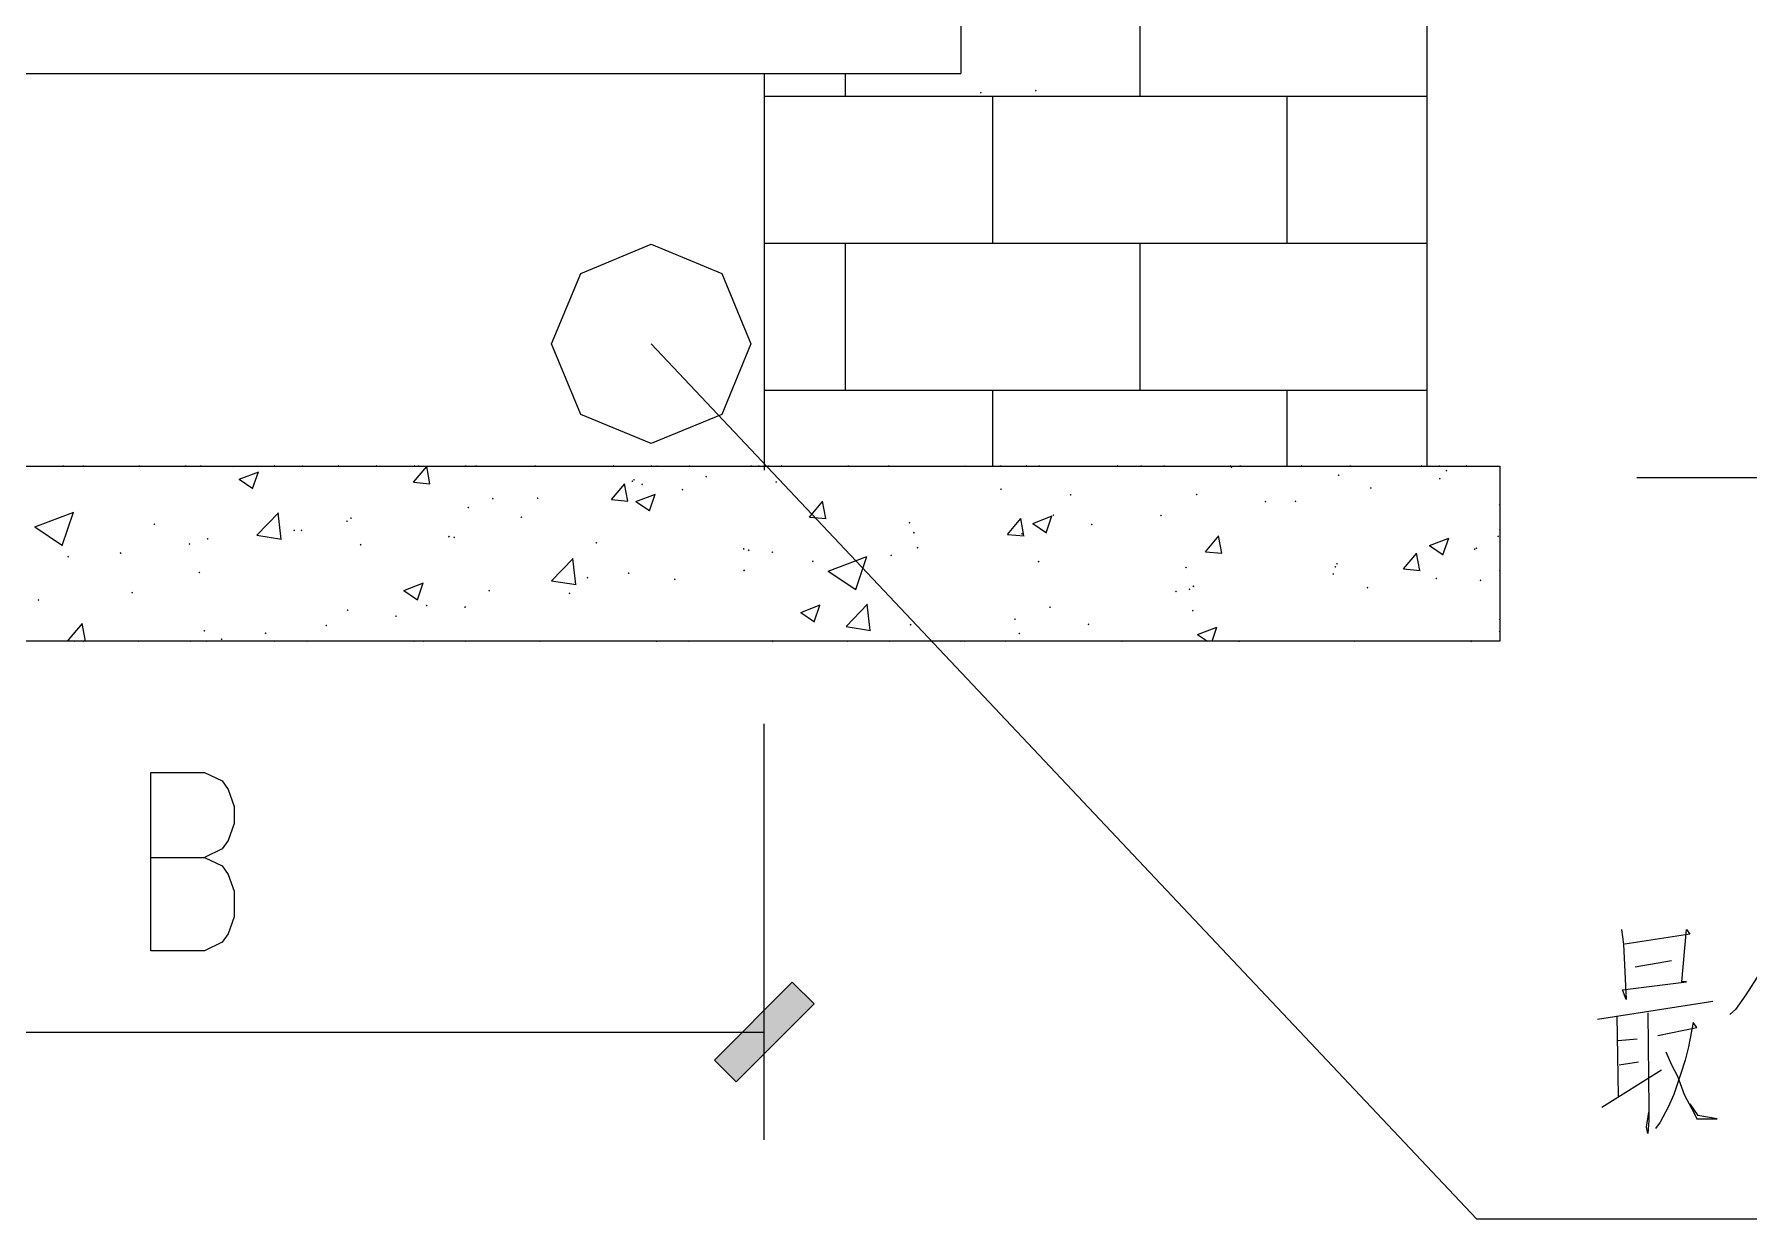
# Model space of a CAD drawing. Header units: millimetres. Extents: x -4415 to 173792, y -78716 to 47289.
# Drawn here: x 15349 to 22054, y -52621 to -47989 of the extents above; entities that cross this region are included whole.
import ezdxf

# ---------------------------------------------------------------- set-up
doc = ezdxf.new("R2010")
doc.units = ezdxf.units.MM

msp = doc.modelspace()

# ---------------------------------------------------------------- hatches: boundary and pattern name
h = msp.add_hatch(color=0)
h.dxf.hatch_style = 2
h.paths.add_polyline_path([(19266.1, -48212.6), (19262.2, -48208.7), (19266.1, -48204.7), (19270.1, -48208.7)])
h = msp.add_hatch(color=0)
h.dxf.hatch_style = 2
h.paths.add_polyline_path([(19051.4, -48221.2), (19047.5, -48217.3), (19051.4, -48213.3), (19055.4, -48217.3)])
h = msp.add_hatch(color=0)
h.dxf.hatch_style = 2
h.paths.add_polyline_path([(15462.7, -49681.2), (15458.8, -49677.2), (15462.7, -49673.2), (15466.7, -49677.2)])
h = msp.add_hatch(color=0)
h.dxf.hatch_style = 2
h.paths.add_polyline_path([(15462.7, -49681.2), (15458.8, -49677.2), (15462.7, -49673.2), (15466.7, -49677.2)])
h = msp.add_hatch(color=0)
h.dxf.hatch_style = 2
h.paths.add_polyline_path([(15541.1, -49681.2), (15537.1, -49677.2), (15541.1, -49673.2), (15545.1, -49677.2)])
h = msp.add_hatch(color=0)
h.dxf.hatch_style = 2
h.paths.add_polyline_path([(15541.1, -49681.2), (15537.1, -49677.2), (15541.1, -49673.2), (15545.1, -49677.2)])
h = msp.add_hatch(color=0)
h.dxf.hatch_style = 2
h.paths.add_polyline_path([(15541.1, -49681.2), (15537.1, -49677.2), (15541.1, -49673.2), (15545.1, -49677.2)])
h = msp.add_hatch(color=0)
h.dxf.hatch_style = 2
h.paths.add_polyline_path([(15760.1, -49681.2), (15756.1, -49677.2), (15760.1, -49673.2), (15764.1, -49677.2)])
h = msp.add_hatch(color=0)
h.dxf.hatch_style = 2
h.paths.add_polyline_path([(15760.1, -49681.2), (15756.1, -49677.2), (15760.1, -49673.2), (15764.1, -49677.2)])
h = msp.add_hatch(color=0)
h.dxf.hatch_style = 2
h.paths.add_polyline_path([(15942.6, -49681.2), (15938.6, -49677.2), (15942.6, -49673.2), (15946.6, -49677.2)])
h = msp.add_hatch(color=0)
h.dxf.hatch_style = 2
h.paths.add_polyline_path([(15942.6, -49681.2), (15938.6, -49677.2), (15942.6, -49673.2), (15946.6, -49677.2)])
h = msp.add_hatch(color=0)
h.dxf.hatch_style = 2
h.paths.add_polyline_path([(15942.6, -49681.2), (15938.6, -49677.2), (15942.6, -49673.2), (15946.6, -49677.2)])
h = msp.add_hatch(color=0)
h.dxf.hatch_style = 2
h.paths.add_polyline_path([(15942.6, -49681.2), (15938.6, -49677.2), (15942.6, -49673.2), (15946.6, -49677.2)])
h = msp.add_hatch(color=0)
h.dxf.hatch_style = 2
h.paths.add_polyline_path([(16000.6, -49681.2), (15996.6, -49677.2), (16000.6, -49673.2), (16004.5, -49677.2)])
h = msp.add_hatch(color=0)
h.dxf.hatch_style = 2
h.paths.add_polyline_path([(16000.6, -49681.2), (15996.6, -49677.2), (16000.6, -49673.2), (16004.5, -49677.2)])
h = msp.add_hatch(color=0)
h.dxf.hatch_style = 2
h.paths.add_polyline_path([(16289.3, -49681.2), (16285.4, -49677.2), (16289.3, -49673.2), (16293.3, -49677.2)])
h = msp.add_hatch(color=0)
h.dxf.hatch_style = 2
h.paths.add_polyline_path([(16289.3, -49681.2), (16285.4, -49677.2), (16289.3, -49673.2), (16293.3, -49677.2)])
h = msp.add_hatch(color=0)
h.dxf.hatch_style = 2
h.paths.add_polyline_path([(16289.3, -49681.2), (16285.4, -49677.2), (16289.3, -49673.2), (16293.3, -49677.2)])
h = msp.add_hatch(color=0)
h.dxf.hatch_style = 2
h.paths.add_polyline_path([(16397.8, -49681.2), (16393.8, -49677.2), (16397.8, -49673.2), (16401.7, -49677.2)])
h = msp.add_hatch(color=0)
h.dxf.hatch_style = 2
h.paths.add_polyline_path([(16539.5, -49681.2), (16535.5, -49677.2), (16539.5, -49673.2), (16543.4, -49677.2)])
h = msp.add_hatch(color=0)
h.dxf.hatch_style = 2
h.paths.add_polyline_path([(16539.5, -49681.2), (16535.5, -49677.2), (16539.5, -49673.2), (16543.4, -49677.2)])
h = msp.add_hatch(color=0)
h.dxf.hatch_style = 2
h.paths.add_polyline_path([(16687.6, -49681.2), (16683.6, -49677.2), (16687.6, -49673.2), (16691.6, -49677.2)])
h = msp.add_hatch(color=0)
h.dxf.hatch_style = 2
h.paths.add_polyline_path([(16687.6, -49681.2), (16683.6, -49677.2), (16687.6, -49673.2), (16691.6, -49677.2)])
h = msp.add_hatch(color=0)
h.dxf.hatch_style = 2
h.paths.add_polyline_path([(16836.8, -49681.2), (16832.8, -49677.2), (16836.8, -49673.2), (16840.8, -49677.2)])
h = msp.add_hatch(color=0)
h.dxf.hatch_style = 2
h.paths.add_polyline_path([(16836.8, -49681.2), (16832.8, -49677.2), (16836.8, -49673.2), (16840.8, -49677.2)])
h = msp.add_hatch(color=0)
h.dxf.hatch_style = 2
h.paths.add_polyline_path([(16852.9, -49681.2), (16848.9, -49677.2), (16852.9, -49673.2), (16856.9, -49677.2)])
h = msp.add_hatch(color=0)
h.dxf.hatch_style = 2
h.paths.add_polyline_path([(17036.5, -49681.2), (17032.5, -49677.2), (17036.5, -49673.2), (17040.5, -49677.2)])
h = msp.add_hatch(color=0)
h.dxf.hatch_style = 2
h.paths.add_polyline_path([(17036.5, -49681.2), (17032.5, -49677.2), (17036.5, -49673.2), (17040.5, -49677.2)])
h = msp.add_hatch(color=0)
h.dxf.hatch_style = 2
h.paths.add_polyline_path([(17036.5, -49681.2), (17032.5, -49677.2), (17036.5, -49673.2), (17040.5, -49677.2)])
h = msp.add_hatch(color=0)
h.dxf.hatch_style = 2
h.paths.add_polyline_path([(17077.3, -49681.2), (17073.3, -49677.2), (17077.3, -49673.2), (17081.2, -49677.2)])
h = msp.add_hatch(color=0)
h.dxf.hatch_style = 2
h.paths.add_polyline_path([(17077.3, -49681.2), (17073.3, -49677.2), (17077.3, -49673.2), (17081.2, -49677.2)])
h = msp.add_hatch(color=0)
h.dxf.hatch_style = 2
h.paths.add_polyline_path([(17308.1, -49681.2), (17304.1, -49677.2), (17308.1, -49673.2), (17312, -49677.2)])
h = msp.add_hatch(color=0)
h.dxf.hatch_style = 2
h.paths.add_polyline_path([(17308.1, -49681.2), (17304.1, -49677.2), (17308.1, -49673.2), (17312, -49677.2)])
h = msp.add_hatch(color=0)
h.dxf.hatch_style = 2
h.paths.add_polyline_path([(17615.1, -49681.2), (17611.1, -49677.2), (17615.1, -49673.2), (17619.1, -49677.2)])
h = msp.add_hatch(color=0)
h.dxf.hatch_style = 2
h.paths.add_polyline_path([(17615.1, -49681.2), (17611.1, -49677.2), (17615.1, -49673.2), (17619.1, -49677.2)])
h = msp.add_hatch(color=0)
h.dxf.hatch_style = 2
h.paths.add_polyline_path([(17763.2, -49681.2), (17759.3, -49677.2), (17763.2, -49673.2), (17767.2, -49677.2)])
h = msp.add_hatch(color=0)
h.dxf.hatch_style = 2
h.paths.add_polyline_path([(17784.7, -49681.2), (17780.7, -49677.2), (17784.7, -49673.2), (17788.7, -49677.2)])
h = msp.add_hatch(color=0)
h.dxf.hatch_style = 2
h.paths.add_polyline_path([(17784.7, -49681.2), (17780.7, -49677.2), (17784.7, -49673.2), (17788.7, -49677.2)])
h = msp.add_hatch(color=0)
h.dxf.hatch_style = 2
h.paths.add_polyline_path([(17784.7, -49681.2), (17780.7, -49677.2), (17784.7, -49673.2), (17788.7, -49677.2)])
h = msp.add_hatch(color=0)
h.dxf.hatch_style = 2
h.paths.add_polyline_path([(17912.5, -49681.2), (17908.5, -49677.2), (17912.5, -49673.2), (17916.4, -49677.2)])
h = msp.add_hatch(color=0)
h.dxf.hatch_style = 2
h.paths.add_polyline_path([(18152.9, -49681.2), (18148.9, -49677.2), (18152.9, -49673.2), (18156.9, -49677.2)])
h = msp.add_hatch(color=0)
h.dxf.hatch_style = 2
h.paths.add_polyline_path([(18152.9, -49681.2), (18148.9, -49677.2), (18152.9, -49673.2), (18156.9, -49677.2)])
h = msp.add_hatch(color=0)
h.dxf.hatch_style = 2
h.paths.add_polyline_path([(18183, -49681.2), (18179, -49677.2), (18183, -49673.2), (18186.9, -49677.2)])
h = msp.add_hatch(color=0)
h.dxf.hatch_style = 2
h.paths.add_polyline_path([(18183, -49681.2), (18179, -49677.2), (18183, -49673.2), (18186.9, -49677.2)])
h = msp.add_hatch(color=0)
h.dxf.hatch_style = 2
h.paths.add_polyline_path([(18219.5, -49681.2), (18215.5, -49677.2), (18219.5, -49673.2), (18223.4, -49677.2)])
h = msp.add_hatch(color=0)
h.dxf.hatch_style = 2
h.paths.add_polyline_path([(18272.1, -49681.2), (18268.1, -49677.2), (18272.1, -49673.2), (18276, -49677.2)])
h = msp.add_hatch(color=0)
h.dxf.hatch_style = 2
h.paths.add_polyline_path([(18531.9, -49681.2), (18527.9, -49677.2), (18531.9, -49673.2), (18535.8, -49677.2)])
h = msp.add_hatch(color=0)
h.dxf.hatch_style = 2
h.paths.add_polyline_path([(18691.8, -49681.2), (18687.8, -49677.2), (18691.8, -49673.2), (18695.8, -49677.2)])
h = msp.add_hatch(color=0)
h.dxf.hatch_style = 2
h.paths.add_polyline_path([(18691.8, -49681.2), (18687.8, -49677.2), (18691.8, -49673.2), (18695.8, -49677.2)])
h = msp.add_hatch(color=0)
h.dxf.hatch_style = 2
h.paths.add_polyline_path([(18989.2, -49681.2), (18985.2, -49677.2), (18989.2, -49673.2), (18993.1, -49677.2)])
h = msp.add_hatch(color=0)
h.dxf.hatch_style = 2
h.paths.add_polyline_path([(19129.8, -49681.2), (19125.8, -49677.2), (19129.8, -49673.2), (19133.8, -49677.2)])
h = msp.add_hatch(color=0)
h.dxf.hatch_style = 2
h.paths.add_polyline_path([(19129.8, -49681.2), (19125.8, -49677.2), (19129.8, -49673.2), (19133.8, -49677.2)])
h = msp.add_hatch(color=0)
h.dxf.hatch_style = 2
h.paths.add_polyline_path([(19229.6, -49681.2), (19225.7, -49677.2), (19229.6, -49673.2), (19233.6, -49677.2)])
h = msp.add_hatch(color=0)
h.dxf.hatch_style = 2
h.paths.add_polyline_path([(19229.6, -49681.2), (19225.7, -49677.2), (19229.6, -49673.2), (19233.6, -49677.2)])
h = msp.add_hatch(color=0)
h.dxf.hatch_style = 2
h.paths.add_polyline_path([(19279, -49681.2), (19275, -49677.2), (19279, -49673.2), (19283, -49677.2)])
h = msp.add_hatch(color=0)
h.dxf.hatch_style = 2
h.paths.add_polyline_path([(19585, -49681.2), (19581, -49677.2), (19585, -49673.2), (19588.9, -49677.2)])
h = msp.add_hatch(color=0)
h.dxf.hatch_style = 2
h.paths.add_polyline_path([(19585, -49681.2), (19581, -49677.2), (19585, -49673.2), (19588.9, -49677.2)])
h = msp.add_hatch(color=0)
h.dxf.hatch_style = 2
h.paths.add_polyline_path([(19585, -49681.2), (19581, -49677.2), (19585, -49673.2), (19588.9, -49677.2)])
h = msp.add_hatch(color=0)
h.dxf.hatch_style = 2
h.paths.add_polyline_path([(19678.4, -49681.2), (19674.4, -49677.2), (19678.4, -49673.2), (19682.3, -49677.2)])
h = msp.add_hatch(color=0)
h.dxf.hatch_style = 2
h.paths.add_polyline_path([(19678.4, -49681.2), (19674.4, -49677.2), (19678.4, -49673.2), (19682.3, -49677.2)])
h = msp.add_hatch(color=0)
h.dxf.hatch_style = 2
h.paths.add_polyline_path([(19678.4, -49681.2), (19674.4, -49677.2), (19678.4, -49673.2), (19682.3, -49677.2)])
h = msp.add_hatch(color=0)
h.dxf.hatch_style = 2
h.paths.add_polyline_path([(19767.5, -49681.2), (19763.5, -49677.2), (19767.5, -49673.2), (19771.4, -49677.2)])
h = msp.add_hatch(color=0)
h.dxf.hatch_style = 2
h.paths.add_polyline_path([(19767.5, -49681.2), (19763.5, -49677.2), (19767.5, -49673.2), (19771.4, -49677.2)])
h = msp.add_hatch(color=0)
h.dxf.hatch_style = 2
h.paths.add_polyline_path([(20027.2, -49681.2), (20023.3, -49677.2), (20027.2, -49673.2), (20031.2, -49677.2)])
h = msp.add_hatch(color=0)
h.dxf.hatch_style = 2
h.paths.add_polyline_path([(20031.5, -49686.5), (20027.6, -49682.6), (20031.5, -49678.6), (20035.5, -49682.6)])
h = msp.add_hatch(color=0)
h.dxf.hatch_style = 2
h.paths.add_polyline_path([(20064.8, -49681.2), (20060.8, -49677.2), (20064.8, -49673.2), (20068.8, -49677.2)])
h = msp.add_hatch(color=0)
h.dxf.hatch_style = 2
h.paths.add_polyline_path([(20305.3, -49681.2), (20301.3, -49677.2), (20305.3, -49673.2), (20309.3, -49677.2)])
h = msp.add_hatch(color=0)
h.dxf.hatch_style = 2
h.paths.add_polyline_path([(20305.3, -49681.2), (20301.3, -49677.2), (20305.3, -49673.2), (20309.3, -49677.2)])
h = msp.add_hatch(color=0)
h.dxf.hatch_style = 2
h.paths.add_polyline_path([(20495.3, -49681.2), (20491.3, -49677.2), (20495.3, -49673.2), (20499.3, -49677.2)])
h = msp.add_hatch(color=0)
h.dxf.hatch_style = 2
h.paths.add_polyline_path([(20495.3, -49681.2), (20491.3, -49677.2), (20495.3, -49673.2), (20499.3, -49677.2)])
h = msp.add_hatch(color=0)
h.dxf.hatch_style = 2
h.paths.add_polyline_path([(20495.3, -49681.2), (20491.3, -49677.2), (20495.3, -49673.2), (20499.3, -49677.2)])
h = msp.add_hatch(color=0)
h.dxf.hatch_style = 2
h.paths.add_polyline_path([(20774.4, -49681.2), (20770.4, -49677.2), (20774.4, -49673.2), (20778.4, -49677.2)])
h = msp.add_hatch(color=0)
h.dxf.hatch_style = 2
h.paths.add_polyline_path([(20774.4, -49681.2), (20770.4, -49677.2), (20774.4, -49673.2), (20778.4, -49677.2)])
h = msp.add_hatch(color=0)
h.dxf.hatch_style = 2
h.paths.add_polyline_path([(20844.2, -49681.2), (20840.2, -49677.2), (20844.2, -49673.2), (20848.1, -49677.2)])
h = msp.add_hatch(color=0)
h.dxf.hatch_style = 2
h.paths.add_polyline_path([(20950.5, -49681.2), (20946.5, -49677.2), (20950.5, -49673.2), (20954.4, -49677.2)])
h = msp.add_hatch(color=0)
h.dxf.hatch_style = 2
h.paths.add_polyline_path([(20950.5, -49681.2), (20946.5, -49677.2), (20950.5, -49673.2), (20954.4, -49677.2)])
h = msp.add_hatch(color=0)
h.dxf.hatch_style = 2
h.paths.add_polyline_path([(17688.1, -49740.2), (17684.1, -49736.2), (17688.1, -49732.3), (17692.1, -49736.2)])
h = msp.add_hatch(color=0)
h.dxf.hatch_style = 2
h.paths.add_polyline_path([(17694.5, -49734.9), (17690.6, -49730.9), (17694.5, -49726.9), (17698.5, -49730.9)])
h = msp.add_hatch(color=0)
h.dxf.hatch_style = 2
h.paths.add_polyline_path([(17726.7, -49753.1), (17722.8, -49749.1), (17726.7, -49745.2), (17730.7, -49749.1)])
h = msp.add_hatch(color=0)
h.dxf.hatch_style = 2
h.paths.add_polyline_path([(17976.9, -49723), (17972.9, -49719.1), (17976.9, -49715.1), (17980.8, -49719.1)])
h = msp.add_hatch(color=0)
h.dxf.hatch_style = 2
h.paths.add_polyline_path([(18250.6, -49743.4), (18246.6, -49739.5), (18250.6, -49735.5), (18254.6, -49739.5)])
h = msp.add_hatch(color=0)
h.dxf.hatch_style = 2
h.paths.add_polyline_path([(20450.2, -49716.6), (20446.2, -49712.6), (20450.2, -49708.7), (20454.2, -49712.6)])
h = msp.add_hatch(color=0)
h.dxf.hatch_style = 2
h.paths.add_polyline_path([(20846.3, -49730.6), (20842.3, -49726.6), (20846.3, -49722.6), (20850.3, -49726.6)])
h = msp.add_hatch(color=0)
h.dxf.hatch_style = 2
h.paths.add_polyline_path([(20872.1, -49699.4), (20868.1, -49695.5), (20872.1, -49691.5), (20876.1, -49695.5)])
h = msp.add_hatch(color=0)
h.dxf.hatch_style = 2
h.paths.add_polyline_path([(17142.8, -49808.9), (17138.8, -49805), (17142.8, -49801), (17146.7, -49805)])
h = msp.add_hatch(color=0)
h.dxf.hatch_style = 2
h.paths.add_polyline_path([(17317.7, -49806.8), (17313.8, -49802.8), (17317.7, -49798.8), (17321.7, -49802.8)])
h = msp.add_hatch(color=0)
h.dxf.hatch_style = 2
h.paths.add_polyline_path([(17884.5, -49773.5), (17880.6, -49769.5), (17884.5, -49765.6), (17888.5, -49769.5)])
h = msp.add_hatch(color=0)
h.dxf.hatch_style = 2
h.paths.add_polyline_path([(19129.8, -49771.4), (19125.8, -49767.4), (19129.8, -49763.4), (19133.8, -49767.4)])
h = msp.add_hatch(color=0)
h.dxf.hatch_style = 2
h.paths.add_polyline_path([(19402.5, -49793.9), (19398.5, -49789.9), (19402.5, -49786), (19406.4, -49789.9)])
h = msp.add_hatch(color=0)
h.dxf.hatch_style = 2
h.paths.add_polyline_path([(19895.2, -49792.8), (19891.2, -49788.9), (19895.2, -49784.9), (19899.2, -49788.9)])
h = msp.add_hatch(color=0)
h.dxf.hatch_style = 2
h.paths.add_polyline_path([(20164.7, -49820.7), (20160.7, -49816.8), (20164.7, -49812.8), (20168.6, -49816.8)])
h = msp.add_hatch(color=0)
h.dxf.hatch_style = 2
h.paths.add_polyline_path([(20281.7, -49819.7), (20277.7, -49815.7), (20281.7, -49811.7), (20285.6, -49815.7)])
h = msp.add_hatch(color=0)
h.dxf.hatch_style = 2
h.paths.add_polyline_path([(20575.8, -49767.1), (20571.8, -49763.1), (20575.8, -49759.1), (20579.8, -49763.1)])
h = msp.add_hatch(color=0)
h.dxf.hatch_style = 2
h.paths.add_polyline_path([(16587.8, -49885.1), (16583.8, -49881.2), (16587.8, -49877.2), (16591.7, -49881.2)])
h = msp.add_hatch(color=0)
h.dxf.hatch_style = 2
h.paths.add_polyline_path([(17047.2, -49843.3), (17043.2, -49839.3), (17047.2, -49835.3), (17051.2, -49839.3)])
h = msp.add_hatch(color=0)
h.dxf.hatch_style = 2
h.paths.add_polyline_path([(17254.4, -49880.8), (17250.4, -49876.9), (17254.4, -49872.9), (17258.4, -49876.9)])
h = msp.add_hatch(color=0)
h.dxf.hatch_style = 2
h.paths.add_polyline_path([(19334.8, -49873.3), (19330.9, -49869.4), (19334.8, -49865.4), (19338.8, -49869.4)])
h = msp.add_hatch(color=0)
h.dxf.hatch_style = 2
h.paths.add_polyline_path([(19755.6, -49874.4), (19751.7, -49870.4), (19755.6, -49866.5), (19759.6, -49870.4)])
h = msp.add_hatch(color=0)
h.dxf.hatch_style = 2
h.paths.add_polyline_path([(21080.3, -49832.5), (21076.4, -49828.6), (21080.3, -49824.6), (21084.3, -49828.6)])
h = msp.add_hatch(color=0)
h.dxf.hatch_style = 2
h.paths.add_polyline_path([(15819.1, -49908.8), (15815.2, -49904.8), (15819.1, -49900.8), (15823.1, -49904.8)])
h = msp.add_hatch(color=0)
h.dxf.hatch_style = 2
h.paths.add_polyline_path([(16365.5, -49932.4), (16361.6, -49928.4), (16365.5, -49924.4), (16369.5, -49928.4)])
h = msp.add_hatch(color=0)
h.dxf.hatch_style = 2
h.paths.add_polyline_path([(16394.5, -49932.4), (16390.6, -49928.4), (16394.5, -49924.4), (16398.5, -49928.4)])
h = msp.add_hatch(color=0)
h.dxf.hatch_style = 2
h.paths.add_polyline_path([(16572.7, -49897), (16568.8, -49893), (16572.7, -49889), (16576.7, -49893)])
h = msp.add_hatch(color=0)
h.dxf.hatch_style = 2
h.paths.add_polyline_path([(18772.3, -49902.3), (18768.4, -49898.3), (18772.3, -49894.4), (18776.3, -49898.3)])
h = msp.add_hatch(color=0)
h.dxf.hatch_style = 2
h.paths.add_polyline_path([(18789.5, -49942), (18785.5, -49938.1), (18789.5, -49934.1), (18793.5, -49938.1)])
h = msp.add_hatch(color=0)
h.dxf.hatch_style = 2
h.paths.add_polyline_path([(19212.5, -49946.3), (19208.5, -49942.4), (19212.5, -49938.4), (19216.4, -49942.4)])
h = msp.add_hatch(color=0)
h.dxf.hatch_style = 2
h.paths.add_polyline_path([(19485.1, -49909.8), (19481.2, -49905.9), (19485.1, -49901.9), (19489.1, -49905.9)])
h = msp.add_hatch(color=0)
h.dxf.hatch_style = 2
h.paths.add_polyline_path([(21073.9, -49956), (21069.9, -49952), (21073.9, -49948), (21077.9, -49952)])
h = msp.add_hatch(color=0)
h.dxf.hatch_style = 2
h.paths.add_polyline_path([(21080.3, -49931.3), (21076.4, -49927.3), (21080.3, -49923.4), (21084.3, -49927.3)])
h = msp.add_hatch(color=0)
h.dxf.hatch_style = 2
h.paths.add_polyline_path([(15687.1, -50021.5), (15683.1, -50017.5), (15687.1, -50013.5), (15691.1, -50017.5)])
h = msp.add_hatch(color=0)
h.dxf.hatch_style = 2
h.paths.add_polyline_path([(15956.5, -49986.1), (15952.6, -49982.1), (15956.5, -49978.1), (15960.5, -49982.1)])
h = msp.add_hatch(color=0)
h.dxf.hatch_style = 2
h.paths.add_polyline_path([(16027.4, -49965.7), (16023.4, -49961.7), (16027.4, -49957.7), (16031.4, -49961.7)])
h = msp.add_hatch(color=0)
h.dxf.hatch_style = 2
h.paths.add_polyline_path([(16625.3, -49989.3), (16621.4, -49985.3), (16625.3, -49981.3), (16629.3, -49985.3)])
h = msp.add_hatch(color=0)
h.dxf.hatch_style = 2
h.paths.add_polyline_path([(16971, -49957.1), (16967, -49953.1), (16971, -49949.1), (16975, -49953.1)])
h = msp.add_hatch(color=0)
h.dxf.hatch_style = 2
h.paths.add_polyline_path([(16991.4, -49960.3), (16987.4, -49956.3), (16991.4, -49952.3), (16995.4, -49956.3)])
h = msp.add_hatch(color=0)
h.dxf.hatch_style = 2
h.paths.add_polyline_path([(17547.5, -49981.8), (17543.5, -49977.8), (17547.5, -49973.8), (17551.4, -49977.8)])
h = msp.add_hatch(color=0)
h.dxf.hatch_style = 2
h.paths.add_polyline_path([(18123.9, -50005.4), (18120, -50001.4), (18123.9, -49997.4), (18127.9, -50001.4)])
h = msp.add_hatch(color=0)
h.dxf.hatch_style = 2
h.paths.add_polyline_path([(18143.3, -50010.7), (18139.3, -50006.8), (18143.3, -50002.8), (18147.2, -50006.8)])
h = msp.add_hatch(color=0)
h.dxf.hatch_style = 2
h.paths.add_polyline_path([(18235.6, -50018.3), (18231.6, -50014.3), (18235.6, -50010.3), (18239.5, -50014.3)])
h = msp.add_hatch(color=0)
h.dxf.hatch_style = 2
h.paths.add_polyline_path([(18803.5, -50000), (18799.5, -49996), (18803.5, -49992.1), (18807.4, -49996)])
h = msp.add_hatch(color=0)
h.dxf.hatch_style = 2
h.paths.add_polyline_path([(20982.7, -50006.4), (20978.7, -50002.5), (20982.7, -49998.5), (20986.6, -50002.5)])
h = msp.add_hatch(color=0)
h.dxf.hatch_style = 2
h.paths.add_polyline_path([(20989.1, -50002.2), (20985.1, -49998.2), (20989.1, -49994.2), (20993.1, -49998.2)])
h = msp.add_hatch(color=0)
h.dxf.hatch_style = 2
h.paths.add_polyline_path([(15482.1, -50035.4), (15478.1, -50031.5), (15482.1, -50027.5), (15486, -50031.5)])
h = msp.add_hatch(color=0)
h.dxf.hatch_style = 2
h.paths.add_polyline_path([(15482.1, -50035.4), (15478.1, -50031.5), (15482.1, -50027.5), (15486, -50031.5)])
h = msp.add_hatch(color=0)
h.dxf.hatch_style = 2
h.paths.add_polyline_path([(18125, -50089.1), (18121, -50085.1), (18125, -50081.2), (18129, -50085.1)])
h = msp.add_hatch(color=0)
h.dxf.hatch_style = 2
h.paths.add_polyline_path([(18394.5, -50053.7), (18390.5, -50049.7), (18394.5, -50045.7), (18398.4, -50049.7)])
h = msp.add_hatch(color=0)
h.dxf.hatch_style = 2
h.paths.add_polyline_path([(18394.5, -50053.7), (18390.5, -50049.7), (18394.5, -50045.7), (18398.4, -50049.7)])
h = msp.add_hatch(color=0)
h.dxf.hatch_style = 2
h.paths.add_polyline_path([(18700.4, -50030.1), (18696.4, -50026.1), (18700.4, -50022.1), (18704.4, -50026.1)])
h = msp.add_hatch(color=0)
h.dxf.hatch_style = 2
h.paths.add_polyline_path([(19276.9, -50054.8), (19272.9, -50050.8), (19276.9, -50046.8), (19280.8, -50050.8)])
h = msp.add_hatch(color=0)
h.dxf.hatch_style = 2
h.paths.add_polyline_path([(19853.3, -50078.4), (19849.4, -50074.4), (19853.3, -50070.4), (19857.3, -50074.4)])
h = msp.add_hatch(color=0)
h.dxf.hatch_style = 2
h.paths.add_polyline_path([(20437.3, -50075.2), (20433.3, -50071.2), (20437.3, -50067.2), (20441.3, -50071.2)])
h = msp.add_hatch(color=0)
h.dxf.hatch_style = 2
h.paths.add_polyline_path([(20443.8, -50063.3), (20439.8, -50059.4), (20443.8, -50055.4), (20447.7, -50059.4)])
h = msp.add_hatch(color=0)
h.dxf.hatch_style = 2
h.paths.add_polyline_path([(21080.3, -50089.1), (21076.4, -50085.1), (21080.3, -50081.2), (21084.3, -50085.1)])
h = msp.add_hatch(color=0)
h.dxf.hatch_style = 2
h.paths.add_polyline_path([(21080.3, -50089.1), (21076.4, -50085.1), (21080.3, -50081.2), (21084.3, -50085.1)])
h = msp.add_hatch(color=0)
h.dxf.hatch_style = 2
h.paths.add_polyline_path([(15995.2, -50097.7), (15991.2, -50093.7), (15995.2, -50089.8), (15999.2, -50093.7)])
h = msp.add_hatch(color=0)
h.dxf.hatch_style = 2
h.paths.add_polyline_path([(17513.1, -50118.1), (17509.1, -50114.1), (17513.1, -50110.1), (17517.1, -50114.1)])
h = msp.add_hatch(color=0)
h.dxf.hatch_style = 2
h.paths.add_polyline_path([(17674.1, -50099.8), (17670.2, -50095.9), (17674.1, -50091.9), (17678.1, -50095.9)])
h = msp.add_hatch(color=0)
h.dxf.hatch_style = 2
h.paths.add_polyline_path([(17854.5, -50124.5), (17850.5, -50120.6), (17854.5, -50116.6), (17858.5, -50120.6)])
h = msp.add_hatch(color=0)
h.dxf.hatch_style = 2
h.paths.add_polyline_path([(19882.3, -50151.4), (19878.3, -50147.4), (19882.3, -50143.4), (19886.3, -50147.4)])
h = msp.add_hatch(color=0)
h.dxf.hatch_style = 2
h.paths.add_polyline_path([(20428.7, -50103.1), (20424.8, -50099.1), (20428.7, -50095.1), (20432.7, -50099.1)])
h = msp.add_hatch(color=0)
h.dxf.hatch_style = 2
h.paths.add_polyline_path([(20562.9, -50156.7), (20558.9, -50152.8), (20562.9, -50148.8), (20566.9, -50152.8)])
h = msp.add_hatch(color=0)
h.dxf.hatch_style = 2
h.paths.add_polyline_path([(20832.4, -50121.3), (20828.4, -50117.3), (20832.4, -50113.4), (20836.3, -50117.3)])
h = msp.add_hatch(color=0)
h.dxf.hatch_style = 2
h.paths.add_polyline_path([(21005.2, -50127.8), (21001.2, -50123.8), (21005.2, -50119.8), (21009.2, -50123.8)])
h = msp.add_hatch(color=0)
h.dxf.hatch_style = 2
h.paths.add_polyline_path([(15366.1, -50205), (15362.1, -50201.1), (15366.1, -50197.1), (15370.1, -50201.1)])
h = msp.add_hatch(color=0)
h.dxf.hatch_style = 2
h.paths.add_polyline_path([(15732.2, -50176.1), (15728.2, -50172.1), (15732.2, -50168.1), (15736.2, -50172.1)])
h = msp.add_hatch(color=0)
h.dxf.hatch_style = 2
h.paths.add_polyline_path([(17128.8, -50168.5), (17124.8, -50164.6), (17128.8, -50160.6), (17132.8, -50164.6)])
h = msp.add_hatch(color=0)
h.dxf.hatch_style = 2
h.paths.add_polyline_path([(17442.3, -50179.3), (17438.3, -50175.3), (17442.3, -50171.3), (17446.2, -50175.3)])
h = msp.add_hatch(color=0)
h.dxf.hatch_style = 2
h.paths.add_polyline_path([(19814.7, -50171.8), (19810.7, -50167.8), (19814.7, -50163.8), (19818.7, -50167.8)])
h = msp.add_hatch(color=0)
h.dxf.hatch_style = 2
h.paths.add_polyline_path([(19867.3, -50163.2), (19863.3, -50159.2), (19867.3, -50155.2), (19871.3, -50159.2)])
h = msp.add_hatch(color=0)
h.dxf.hatch_style = 2
h.paths.add_polyline_path([(16574.9, -50244.8), (16570.9, -50240.8), (16574.9, -50236.8), (16578.9, -50240.8)])
h = msp.add_hatch(color=0)
h.dxf.hatch_style = 2
h.paths.add_polyline_path([(16763.8, -50268.4), (16759.8, -50264.4), (16763.8, -50260.4), (16767.8, -50264.4)])
h = msp.add_hatch(color=0)
h.dxf.hatch_style = 2
h.paths.add_polyline_path([(16884, -50226.5), (16880.1, -50222.5), (16884, -50218.6), (16888, -50222.5)])
h = msp.add_hatch(color=0)
h.dxf.hatch_style = 2
h.paths.add_polyline_path([(17034.3, -50233), (17030.4, -50229), (17034.3, -50225), (17038.3, -50229)])
h = msp.add_hatch(color=0)
h.dxf.hatch_style = 2
h.paths.add_polyline_path([(19184.5, -50280.2), (19180.6, -50276.2), (19184.5, -50272.2), (19188.5, -50276.2)])
h = msp.add_hatch(color=0)
h.dxf.hatch_style = 2
h.paths.add_polyline_path([(19322, -50233), (19318, -50229), (19322, -50225), (19325.9, -50229)])
h = msp.add_hatch(color=0)
h.dxf.hatch_style = 2
h.paths.add_polyline_path([(19880.2, -50246.9), (19876.2, -50242.9), (19880.2, -50239), (19884.1, -50242.9)])
h = msp.add_hatch(color=0)
h.dxf.hatch_style = 2
h.paths.add_polyline_path([(21080.3, -50281.3), (21076.4, -50277.3), (21080.3, -50273.3), (21084.3, -50277.3)])
h = msp.add_hatch(color=0)
h.dxf.hatch_style = 2
h.paths.add_polyline_path([(16014.5, -50325.3), (16010.5, -50321.3), (16014.5, -50317.3), (16018.5, -50321.3)])
h = msp.add_hatch(color=0)
h.dxf.hatch_style = 2
h.paths.add_polyline_path([(16082.1, -50358.6), (16078.2, -50354.6), (16082.1, -50350.6), (16086.1, -50354.6)])
h = msp.add_hatch(color=0)
h.dxf.hatch_style = 2
h.paths.add_polyline_path([(16253.9, -50334.9), (16249.9, -50331), (16253.9, -50327), (16257.9, -50331)])
h = msp.add_hatch(color=0)
h.dxf.hatch_style = 2
h.paths.add_polyline_path([(16491.1, -50304.9), (16487.2, -50300.9), (16491.1, -50296.9), (16495.1, -50300.9)])
h = msp.add_hatch(color=0)
h.dxf.hatch_style = 2
h.paths.add_polyline_path([(18776.6, -50301.7), (18772.6, -50297.7), (18776.6, -50293.7), (18780.6, -50297.7)])
h = msp.add_hatch(color=0)
h.dxf.hatch_style = 2
h.paths.add_polyline_path([(18776.6, -50301.7), (18772.6, -50297.7), (18776.6, -50293.7), (18780.6, -50297.7)])
h = msp.add_hatch(color=0)
h.dxf.hatch_style = 2
h.paths.add_polyline_path([(19201.7, -50336), (19197.8, -50332), (19201.7, -50328.1), (19205.7, -50332)])
h = msp.add_hatch(color=0)
h.dxf.hatch_style = 2
h.paths.add_polyline_path([(19472.2, -50300.6), (19468.3, -50296.6), (19472.2, -50292.6), (19476.2, -50296.6)])
h = msp.add_hatch(color=0)
h.dxf.hatch_style = 2
h.paths.add_polyline_path([(21080.3, -50328.5), (21076.4, -50324.5), (21080.3, -50320.6), (21084.3, -50324.5)])
h = msp.add_hatch(color=0)
h.dxf.hatch_style = 2
h.paths.add_polyline_path([(15505.7, -50366.1), (15501.7, -50362.1), (15505.7, -50358.1), (15509.6, -50362.1)])
h = msp.add_hatch(color=0)
h.dxf.hatch_style = 2
h.paths.add_polyline_path([(15541.1, -50366.1), (15537.1, -50362.1), (15541.1, -50358.1), (15545.1, -50362.1)])
h = msp.add_hatch(color=0)
h.dxf.hatch_style = 2
h.paths.add_polyline_path([(15541.1, -50366.1), (15537.1, -50362.1), (15541.1, -50358.1), (15545.1, -50362.1)])
h = msp.add_hatch(color=0)
h.dxf.hatch_style = 2
h.paths.add_polyline_path([(15757.9, -50366.1), (15754, -50362.1), (15757.9, -50358.1), (15761.9, -50362.1)])
h = msp.add_hatch(color=0)
h.dxf.hatch_style = 2
h.paths.add_polyline_path([(15960.8, -50366.1), (15956.9, -50362.1), (15960.8, -50358.1), (15964.8, -50362.1)])
h = msp.add_hatch(color=0)
h.dxf.hatch_style = 2
h.paths.add_polyline_path([(15960.8, -50366.1), (15956.9, -50362.1), (15960.8, -50358.1), (15964.8, -50362.1)])
h = msp.add_hatch(color=0)
h.dxf.hatch_style = 2
h.paths.add_polyline_path([(16023.1, -50366.1), (16019.1, -50362.1), (16023.1, -50358.1), (16027.1, -50362.1)])
h = msp.add_hatch(color=0)
h.dxf.hatch_style = 2
h.paths.add_polyline_path([(16023.1, -50366.1), (16019.1, -50362.1), (16023.1, -50358.1), (16027.1, -50362.1)])
h = msp.add_hatch(color=0)
h.dxf.hatch_style = 2
h.paths.add_polyline_path([(16288.3, -50366.1), (16284.3, -50362.1), (16288.3, -50358.1), (16292.2, -50362.1)])
h = msp.add_hatch(color=0)
h.dxf.hatch_style = 2
h.paths.add_polyline_path([(16416, -50366.1), (16412, -50362.1), (16416, -50358.1), (16420, -50362.1)])
h = msp.add_hatch(color=0)
h.dxf.hatch_style = 2
h.paths.add_polyline_path([(16416, -50366.1), (16412, -50362.1), (16416, -50358.1), (16420, -50362.1)])
h = msp.add_hatch(color=0)
h.dxf.hatch_style = 2
h.paths.add_polyline_path([(16834.7, -50366.1), (16830.7, -50362.1), (16834.7, -50358.1), (16838.6, -50362.1)])
h = msp.add_hatch(color=0)
h.dxf.hatch_style = 2
h.paths.add_polyline_path([(16871.2, -50366.1), (16867.2, -50362.1), (16871.2, -50358.1), (16875.1, -50362.1)])
h = msp.add_hatch(color=0)
h.dxf.hatch_style = 2
h.paths.add_polyline_path([(16871.2, -50366.1), (16867.2, -50362.1), (16871.2, -50358.1), (16875.1, -50362.1)])
h = msp.add_hatch(color=0)
h.dxf.hatch_style = 2
h.paths.add_polyline_path([(16871.2, -50366.1), (16867.2, -50362.1), (16871.2, -50358.1), (16875.1, -50362.1)])
h = msp.add_hatch(color=0)
h.dxf.hatch_style = 2
h.paths.add_polyline_path([(16871.2, -50366.1), (16867.2, -50362.1), (16871.2, -50358.1), (16875.1, -50362.1)])
h = msp.add_hatch(color=0)
h.dxf.hatch_style = 2
h.paths.add_polyline_path([(16871.2, -50366.1), (16867.2, -50362.1), (16871.2, -50358.1), (16875.1, -50362.1)])
h = msp.add_hatch(color=0)
h.dxf.hatch_style = 2
h.paths.add_polyline_path([(17036.5, -50366.1), (17032.5, -50362.1), (17036.5, -50358.1), (17040.5, -50362.1)])
h = msp.add_hatch(color=0)
h.dxf.hatch_style = 2
h.paths.add_polyline_path([(17327.4, -50366.1), (17323.4, -50362.1), (17327.4, -50358.1), (17331.4, -50362.1)])
h = msp.add_hatch(color=0)
h.dxf.hatch_style = 2
h.paths.add_polyline_path([(17782.6, -50366.1), (17778.6, -50362.1), (17782.6, -50358.1), (17786.5, -50362.1)])
h = msp.add_hatch(color=0)
h.dxf.hatch_style = 2
h.paths.add_polyline_path([(17782.6, -50366.1), (17778.6, -50362.1), (17782.6, -50358.1), (17786.5, -50362.1)])
h = msp.add_hatch(color=0)
h.dxf.hatch_style = 2
h.paths.add_polyline_path([(17782.6, -50366.1), (17778.6, -50362.1), (17782.6, -50358.1), (17786.5, -50362.1)])
h = msp.add_hatch(color=0)
h.dxf.hatch_style = 2
h.paths.add_polyline_path([(17782.6, -50366.1), (17778.6, -50362.1), (17782.6, -50358.1), (17786.5, -50362.1)])
h = msp.add_hatch(color=0)
h.dxf.hatch_style = 2
h.paths.add_polyline_path([(17782.6, -50366.1), (17778.6, -50362.1), (17782.6, -50358.1), (17786.5, -50362.1)])
h = msp.add_hatch(color=0)
h.dxf.hatch_style = 2
h.paths.add_polyline_path([(17783.6, -50366.1), (17779.7, -50362.1), (17783.6, -50358.1), (17787.6, -50362.1)])
h = msp.add_hatch(color=0)
h.dxf.hatch_style = 2
h.paths.add_polyline_path([(17910.3, -50366.1), (17906.3, -50362.1), (17910.3, -50358.1), (17914.3, -50362.1)])
h = msp.add_hatch(color=0)
h.dxf.hatch_style = 2
h.paths.add_polyline_path([(18237.7, -50366.1), (18233.8, -50362.1), (18237.7, -50358.1), (18241.7, -50362.1)])
h = msp.add_hatch(color=0)
h.dxf.hatch_style = 2
h.paths.add_polyline_path([(18237.7, -50366.1), (18233.8, -50362.1), (18237.7, -50358.1), (18241.7, -50362.1)])
h = msp.add_hatch(color=0)
h.dxf.hatch_style = 2
h.paths.add_polyline_path([(18237.7, -50366.1), (18233.8, -50362.1), (18237.7, -50358.1), (18241.7, -50362.1)])
h = msp.add_hatch(color=0)
h.dxf.hatch_style = 2
h.paths.add_polyline_path([(18530.8, -50366.1), (18526.8, -50362.1), (18530.8, -50358.1), (18534.8, -50362.1)])
h = msp.add_hatch(color=0)
h.dxf.hatch_style = 2
h.paths.add_polyline_path([(18692.9, -50366.1), (18688.9, -50362.1), (18692.9, -50358.1), (18696.9, -50362.1)])
h = msp.add_hatch(color=0)
h.dxf.hatch_style = 2
h.paths.add_polyline_path([(18692.9, -50366.1), (18688.9, -50362.1), (18692.9, -50358.1), (18696.9, -50362.1)])
h = msp.add_hatch(color=0)
h.dxf.hatch_style = 2
h.paths.add_polyline_path([(18692.9, -50366.1), (18688.9, -50362.1), (18692.9, -50358.1), (18696.9, -50362.1)])
h = msp.add_hatch(color=0)
h.dxf.hatch_style = 2
h.paths.add_polyline_path([(18692.9, -50366.1), (18688.9, -50362.1), (18692.9, -50358.1), (18696.9, -50362.1)])
h = msp.add_hatch(color=0)
h.dxf.hatch_style = 2
h.paths.add_polyline_path([(18692.9, -50366.1), (18688.9, -50362.1), (18692.9, -50358.1), (18696.9, -50362.1)])
h = msp.add_hatch(color=0)
h.dxf.hatch_style = 2
h.paths.add_polyline_path([(18692.9, -50366.1), (18688.9, -50362.1), (18692.9, -50358.1), (18696.9, -50362.1)])
h = msp.add_hatch(color=0)
h.dxf.hatch_style = 2
h.paths.add_polyline_path([(18973.1, -50366.1), (18969.1, -50362.1), (18973.1, -50358.1), (18977, -50362.1)])
h = msp.add_hatch(color=0)
h.dxf.hatch_style = 2
h.paths.add_polyline_path([(18973.1, -50366.1), (18969.1, -50362.1), (18973.1, -50358.1), (18977, -50362.1)])
h = msp.add_hatch(color=0)
h.dxf.hatch_style = 2
h.paths.add_polyline_path([(18987, -50366.1), (18983.1, -50362.1), (18987, -50358.1), (18991, -50362.1)])
h = msp.add_hatch(color=0)
h.dxf.hatch_style = 2
h.paths.add_polyline_path([(19148, -50366.1), (19144.1, -50362.1), (19148, -50358.1), (19152, -50362.1)])
h = msp.add_hatch(color=0)
h.dxf.hatch_style = 2
h.paths.add_polyline_path([(19603.2, -50366.1), (19599.2, -50362.1), (19603.2, -50358.1), (19607.2, -50362.1)])
h = msp.add_hatch(color=0)
h.dxf.hatch_style = 2
h.paths.add_polyline_path([(19603.2, -50366.1), (19599.2, -50362.1), (19603.2, -50358.1), (19607.2, -50362.1)])
h = msp.add_hatch(color=0)
h.dxf.hatch_style = 2
h.paths.add_polyline_path([(19603.2, -50366.1), (19599.2, -50362.1), (19603.2, -50358.1), (19607.2, -50362.1)])
h = msp.add_hatch(color=0)
h.dxf.hatch_style = 2
h.paths.add_polyline_path([(20058.4, -50366.1), (20054.4, -50362.1), (20058.4, -50358.1), (20062.3, -50362.1)])
h = msp.add_hatch(color=0)
h.dxf.hatch_style = 2
h.paths.add_polyline_path([(20058.4, -50366.1), (20054.4, -50362.1), (20058.4, -50358.1), (20062.3, -50362.1)])
h = msp.add_hatch(color=0)
h.dxf.hatch_style = 2
h.paths.add_polyline_path([(20058.4, -50366.1), (20054.4, -50362.1), (20058.4, -50358.1), (20062.3, -50362.1)])
h = msp.add_hatch(color=0)
h.dxf.hatch_style = 2
h.paths.add_polyline_path([(20063.7, -50366.1), (20059.8, -50362.1), (20063.7, -50358.1), (20067.7, -50362.1)])
h = msp.add_hatch(color=0)
h.dxf.hatch_style = 2
h.paths.add_polyline_path([(20513.5, -50366.1), (20509.6, -50362.1), (20513.5, -50358.1), (20517.5, -50362.1)])
h = msp.add_hatch(color=0)
h.dxf.hatch_style = 2
h.paths.add_polyline_path([(20513.5, -50366.1), (20509.6, -50362.1), (20513.5, -50358.1), (20517.5, -50362.1)])
h = msp.add_hatch(color=0)
h.dxf.hatch_style = 2
h.paths.add_polyline_path([(20513.5, -50366.1), (20509.6, -50362.1), (20513.5, -50358.1), (20517.5, -50362.1)])
h = msp.add_hatch(color=0)
h.dxf.hatch_style = 2
h.paths.add_polyline_path([(20968.7, -50366.1), (20964.7, -50362.1), (20968.7, -50358.1), (20972.7, -50362.1)])
h = msp.add_hatch(color=0)
h.dxf.hatch_style = 2
h.paths.add_polyline_path([(20968.7, -50366.1), (20964.7, -50362.1), (20968.7, -50358.1), (20972.7, -50362.1)])
h = msp.add_hatch(color=0)
h.dxf.hatch_style = 2
h.paths.add_polyline_path([(18313.9, -51695.4), (18398.7, -51780.2), (18093.9, -52085.1), (18009.1, -52000.3)])

# ---------------------------------------------------------------- linework, layer by layer
at = {"color": 0, "lineweight": 0}
for points in [[(20794.8, -43630.2), (20794.8, -49677.2)], [(19674.1, -48230.1), (19674.1, -47653.7)], [(18973.1, -47710.6), (18973.1, -48142.1)], [(12664.1, -48142.1), (18973.1, -48142.1)], [(18204.4, -48142.1), (18204.4, -49693.3)], [(18522.2, -48230.1), (18522.2, -48142.1)], [(18204.4, -48230.1), (20794.8, -48230.1)], [(19097.6, -48805.5), (19097.6, -48230.1)], [(20249.5, -48805.5), (20249.5, -48230.1)], [(18204.4, -48805.5), (20794.8, -48805.5)], [(18522.2, -49380.9), (18522.2, -48805.5)], [(19674.1, -49380.9), (19674.1, -48805.5)], [(17762.2, -49199.5), (20989.1, -52620.7)], [(18204.4, -49380.9), (20794.8, -49380.9)], [(19097.6, -49677.2), (19097.6, -49380.9)], [(20249.5, -49677.2), (20249.5, -49380.9)], [(16107.9, -49677.2), (16122.9, -49679.4)], [(16832.5, -49740.5), (16884, -49679.4)], [(16895.9, -49747), (16884, -49679.4)], [(16150.8, -49728.7), (16227.1, -49699.8)], [(16150.8, -49728.7), (16204.5, -49765.2)], [(16203.4, -49765.2), (16226, -49699.8)], [(16832.5, -49740.5), (16896.9, -49747)], [(17606.5, -49808.2), (17659.1, -49747)], [(17670.9, -49814.6), (17658, -49747)], [(26841.8, -49723.4), (21616, -49723.4)], [(17606.5, -49808.2), (17670.9, -49814.6)], [(17702, -49815.7), (17778.3, -49786.7)], [(17755.7, -49852.2), (17777.2, -49786.7)], [(15352.2, -49915.5), (15503.5, -49857.6)], [(15458.4, -49987.4), (15502.5, -49857.6)], [(16219.6, -49947.7), (16304.4, -49859.7)], [(16315.1, -49962.8), (16303.3, -49859.7)], [(17702, -49815.7), (17755.7, -49851.1)], [(18381.6, -49876.9), (18433.1, -49814.6)], [(18381.6, -49876.9), (18446, -49882.2)], [(18444.9, -49882.2), (18432, -49814.6)], [(19254.3, -49901.6), (19329.5, -49872.6)], [(19306.9, -49938.1), (19328.4, -49872.6)], [(15352.2, -49915.5), (15459.5, -49987.4)], [(16219.6, -49947.7), (16316.2, -49962.8)], [(19155.6, -49944.5), (19207.1, -49882.2)], [(19155.6, -49944.5), (19220, -49949.9)], [(19218.9, -49949.9), (19207.1, -49882.2)], [(19254.3, -49901.6), (19308, -49938.1)], [(19929.6, -50012.1), (19982.2, -49949.9)], [(19929.6, -50012.1), (19994, -50017.5)], [(19994, -50017.5), (19981.1, -49949.9)], [(20805.5, -49988.5), (20880.7, -49959.5)], [(20805.5, -49988.5), (20859.2, -50023.9)], [(20858.1, -50025), (20880.7, -49959.5)], [(17372.5, -50125.9), (17456.2, -50039)], [(17467, -50141), (17455.1, -50039)], [(18454.6, -50088.4), (18605.9, -50030.4)], [(18561.9, -50160.3), (18604.9, -50030.4)], [(20704.6, -50079.8), (20756.1, -50017.5)], [(20704.6, -50079.8), (20769, -50085.1)], [(20768, -50085.1), (20755.1, -50017.5)], [(16794.9, -50163.5), (16871.2, -50134.5)], [(16848.6, -50200), (16870.1, -50134.5)], [(17372.5, -50125.9), (17468, -50141)], [(18454.6, -50088.4), (18561.9, -50160.3)], [(16794.9, -50163.5), (16848.6, -50200)], [(18347.2, -50250.5), (18422.4, -50220.4)], [(18347.2, -50250.5), (18400.9, -50285.9)], [(18399.8, -50287), (18421.3, -50221.5)], [(18524.3, -50305.2), (18608.1, -50217.2)], [(18618.8, -50320.2), (18607, -50217.2)], [(15479.9, -50362.1), (15537.9, -50293.4)], [(15549.7, -50362.1), (15536.8, -50293.4)], [(18524.3, -50305.2), (18619.9, -50320.2)], [(19898.4, -50336.3), (19973.6, -50307.3)], [(19898.4, -50336.3), (19937.1, -50362.1)], [(19955.3, -50362.1), (19973.6, -50307.3)], [(15479.9, -50362.1), (15485.3, -50355.7)], [(15486.4, -50362.1), (15484.2, -50355.7)], [(18204.4, -52312.6), (18204.4, -50685.2)], [(15805.2, -51573), (15805.2, -50875.2), (16014.5, -50875.2), (16084.3, -50908.5), (16107.9, -50941.8), (16131.5, -51008.3), (16131.5, -51074.9), (16107.9, -51141.5), (16084.3, -51174.7), (16014.5, -51208)], [(15805.2, -51208), (16014.5, -51208), (16084.3, -51241.3), (16107.9, -51274.6), (16131.5, -51340.1), (16131.5, -51439.9), (16107.9, -51506.4), (16084.3, -51539.7), (16014.5, -51573), (15805.2, -51573)], [(21555.9, -51490.3), (21564.5, -51547.2), (21574.2, -51764.1), (21560.2, -51725.4), (21810.3, -51694.3), (21792.1, -51694.3), (21810.3, -51490.3), (21824.3, -51508.6), (21569.9, -51547.2)], [(22180.7, -51496.8), (22132.4, -51585.9), (22095.9, -51662.1), (22042.2, -51744.8), (22002.5, -51802.7), (21979.9, -51822.1)], [(21609.6, -51636.3), (21752.4, -51610.6)], [(21462.5, -51840.3), (21913.4, -51770.5)], [(21659, -51815.6), (21663.3, -52191.3), (21663.3, -52236.4), (21659, -52286.9), (21654.7, -52262.2), (21663.3, -52204.2)], [(13298.6, -51890.8), (18204.4, -51890.8)], [(21537.7, -51827.4), (21543, -52140.9)], [(21698.7, -51904.7), (21851.1, -51872.5), (21837.2, -51853.2), (21818.9, -51948.7), (21806, -52000.3), (21787.8, -52057.1), (21760.9, -52134.4), (21739.5, -52184.9), (21707.3, -52242.9), (21690.1, -52267.6)], [(21543, -51924), (21618.2, -51917.6)], [(21547.3, -52019.6), (21622.5, -52006.7)], [(21729.8, -51968), (21752.4, -52019.6), (21774.9, -52063.6), (21801.7, -52134.4), (21841.5, -52210.7), (21851.1, -52230), (21930.6, -52230), (21855.4, -52217.1)], [(21479.7, -52184.9), (21712.6, -52038.9)], [(21824.3, -52172), (21855.4, -52217.1)], [(20989.1, -52620.7), (28391.9, -52620.7)]]:
    msp.add_lwpolyline(points, dxfattribs=at)
for points in [[(17372.5, -49199.5), (17486.3, -48924.7), (17762.2, -48809.8), (18038.1, -48924.7), (18151.8, -49199.5), (18038.1, -49475.4), (17762.2, -49589.2), (17486.3, -49475.4)], [(10415.2, -49677.2), (21080.3, -49677.2), (21080.3, -50362.1), (10415.2, -50362.1)], [(18313.9, -51695.4), (18398.7, -51780.2), (18093.9, -52085.1), (18009.1, -52000.3)]]:
    msp.add_lwpolyline(points, close=True, dxfattribs=at)

doc.saveas('drawing.dxf')
